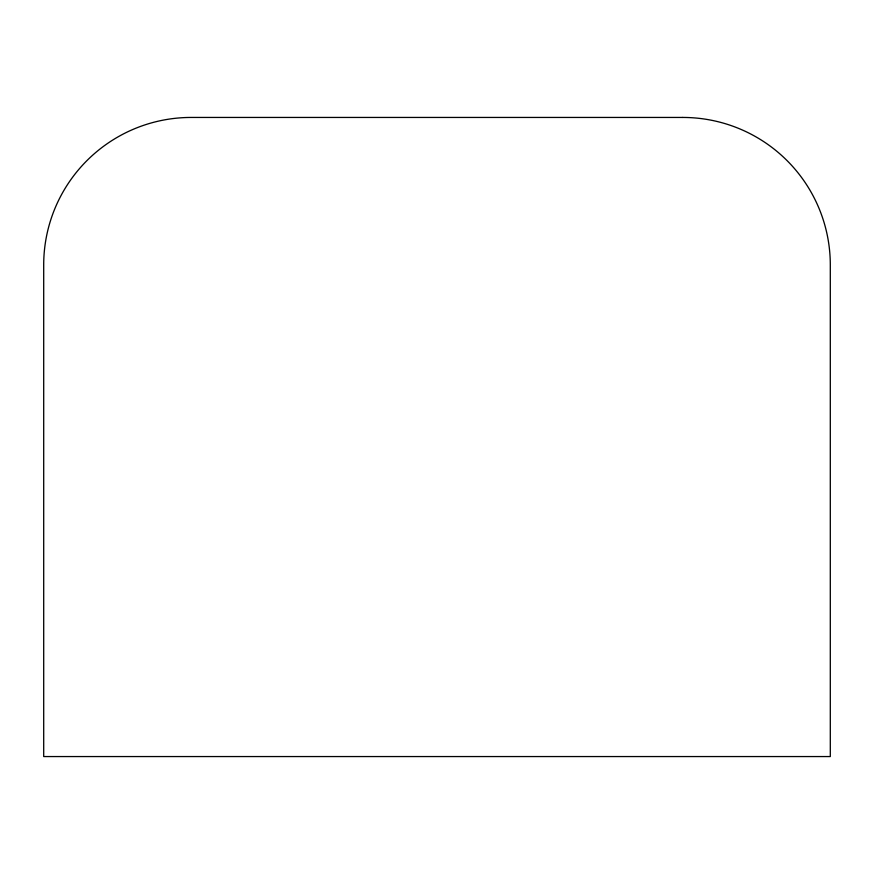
<?xml version="1.0" encoding="UTF-8"?>
<svg xmlns="http://www.w3.org/2000/svg" width="874" height="874" viewBox="0 0 874 874"><rect width="100%" height="100%" fill="white"/><g stroke="black" fill="none" stroke-linecap="round" stroke-linejoin="round"><path stroke-width="1.31" d="M682.812 117.444L191.188 117.444A147.488 147.488 0 0 0 43.7 264.931L43.7 756.556L830.3 756.556L830.3 264.931A147.488 147.488 0 0 0 682.812 117.444"/></g></svg>
